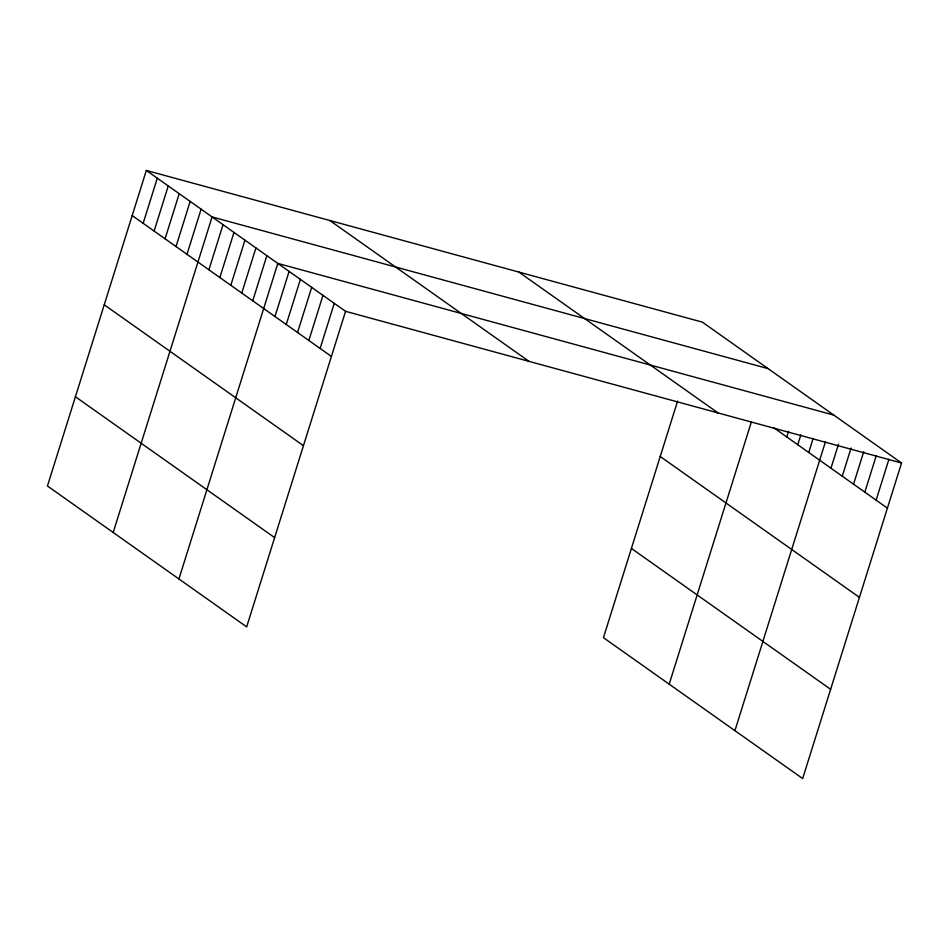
<?xml version="1.0" encoding="UTF-8"?>
<svg xmlns="http://www.w3.org/2000/svg" width="949" height="949" viewBox="0 0 949 949"><rect width="100%" height="100%" fill="white"/><g stroke="black" fill="none" stroke-linecap="round" stroke-linejoin="round"><path stroke-width="1.42" d="M146.336 170.44L47.45 485.995L246.669 626.874L345.555 311.319L146.336 170.44L702.331 322.126L901.55 463.005L802.664 778.56L603.445 637.681L677.598 401.047M143.157 223.3L157.297 178.187M154.118 231.046L168.258 185.933M165.067 238.804L179.207 193.679M176.028 246.55L190.168 201.425M186.989 254.296L201.117 209.183M113.192 532.484L212.078 216.93L768.073 368.615M208.899 269.789L223.039 224.676M219.86 277.535L233.988 232.422M230.809 285.293L244.949 240.168M241.77 293.039L255.91 247.914M252.731 300.786L266.859 255.672M178.934 578.973L277.82 263.419L833.815 415.104M274.973 316.515L289.113 271.402M286.254 324.499L300.394 279.386M297.547 332.482L311.687 287.369M308.84 340.466L322.98 295.353M320.121 348.449L334.262 303.336M669.187 684.17L751.394 421.854M786.804 436.979L788.572 431.344M797.765 444.725L800.861 434.856M808.726 452.483L813.139 438.379M734.929 730.659L825.416 441.902M830.968 468.213L838.477 444.239M842.261 476.196L851.087 447.999M853.542 484.18L863.709 451.748M864.836 492.163L876.318 455.496M876.117 500.135L888.94 459.257M345.555 311.319L901.55 463.005M773.66 427.679L887.41 508.118M518.854 272.078L718.073 412.945M329.813 220.5L529.032 361.367M660.231 456.493L859.438 597.372M631.417 548.439L830.624 689.318M132.196 215.553L331.415 356.433M104.236 304.795L303.443 445.674M75.422 396.753L274.629 537.62"/></g></svg>
